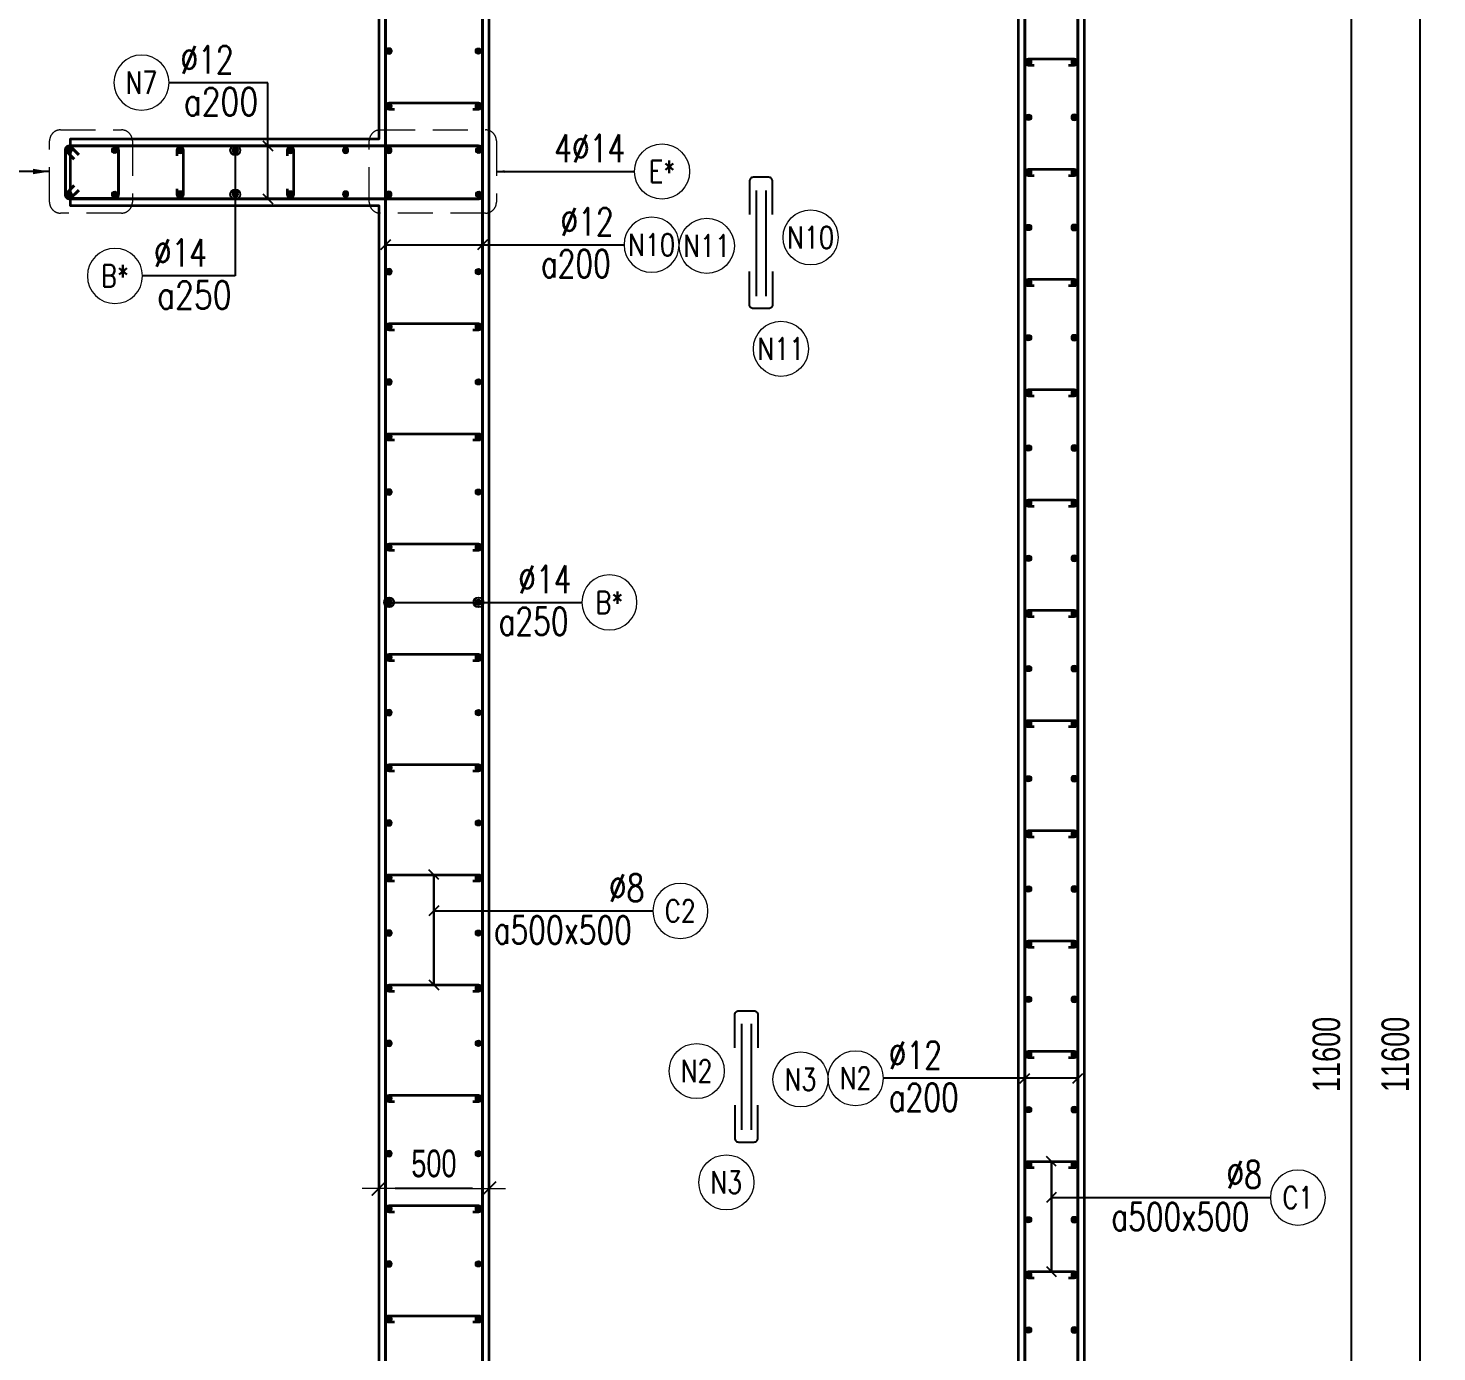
# Model space of a CAD drawing. Header units: millimetres. Extents: x 988833 to 1318015, y -9365 to 47591.
# Drawn here: x 1145712 to 1152100, y 5337 to 11340 of the extents above; entities that cross this region are included whole.
import ezdxf
from ezdxf.enums import TextEntityAlignment as Align

# ---------------------------------------------------------------- set-up
doc = ezdxf.new("R2010")
doc.units = ezdxf.units.MM
doc.header["$MEASUREMENT"] = 0
doc.linetypes.add('HIDDEN', pattern=[9.525, 6.35, -3.175])
doc.linetypes.add('HIDDEN2', pattern=[4.7625, 3.175, -1.5875])
doc.layers.get('0').update_dxf_attribs({"lineweight": 20})
doc.layers.get('Defpoints').update_dxf_attribs({"color": 151, "lineweight": 9})
doc.layers.add('Hidden', color=9, linetype='HIDDEN')
doc.layers.add('Ligature', color=1, linetype='Continuous')
for name, color, linetype, lineweight in [('KC-LEADER', 153, 'Continuous', 18), ('KC-THEP', 6, 'Continuous', 40), ('NDC_S_DIM', 1, 'Continuous', 15), ('NDC_S_HIDDEN', 8, 'HIDDEN2', 13), ('NDC_S_LEADER', 1, 'Continuous', 15), ('NDC_S_REBAR', 4, 'Continuous', 35), ('NDC_S_STIRRUP', 4, 'Continuous', 40), ('NDC_S_VN TEXT', 7, 'Continuous', 20), ('NDC_S_WALL', 6, 'Continuous', 35)]:
    doc.layers.add(name, color=color, linetype=linetype, lineweight=lineweight)
doc.styles.add('NDC_DIM', font='', dxfattribs={"width": 0.75})
doc.styles.add('NDC_EN TXT', font='romans.shx', dxfattribs={"width": 0.8})
doc.styles.get('NDC_DIM').set_extended_font_data('Dotum')
doc.dimstyles.new('NDC_dim_25', dxfattribs={"dimscale": 25, "dimtxt": 2.5, "dimasz": 1.5, "dimexe": 1.5, "dimexo": 2.5, "dimgap": 1, "dimtad": 1, "dimdec": 0, "dimzin": 0, "dimdsep": 46, "dimtxsty": 'NDC_DIM', "dimblk": 'DIMMARK', "dimcen": 0.09, "dimdle": 1.2, "dimclrd": 1, "dimclre": 1, "dimclrt": 3, "dimadec": 0, "dimazin": 0, "dimtfac": 1, "dimtdec": 0, "dimtix": 1, "dimtofl": 0, "dimtmove": 0, "dimatfit": 3, "dimfxl": 6, "dimfxlon": 1, "dimtolj": 1, "dimtzin": 0, "dimarcsym": 0})
doc.dimstyles.new('NDC_dim_30', dxfattribs={"dimscale": 30, "dimtxt": 2.5, "dimasz": 1.5, "dimexe": 1.5, "dimexo": 2.5, "dimgap": 1, "dimtad": 1, "dimdec": 0, "dimzin": 0, "dimdsep": 46, "dimtxsty": 'NDC_DIM', "dimblk": 'DIMMARK', "dimcen": 0.09, "dimdle": 1.2, "dimclrd": 1, "dimclre": 1, "dimclrt": 3, "dimadec": 0, "dimazin": 0, "dimtfac": 1, "dimtdec": 0, "dimtix": 1, "dimtofl": 0, "dimtmove": 0, "dimatfit": 3, "dimfxl": 6, "dimfxlon": 1, "dimtolj": 1, "dimtzin": 0, "dimarcsym": 0})
doc.dimstyles.new('NDC_dim_50', dxfattribs={"dimscale": 50, "dimtxt": 2.5, "dimasz": 1.5, "dimexe": 1.5, "dimexo": 2.5, "dimgap": 1, "dimtad": 1, "dimdec": 0, "dimzin": 0, "dimdsep": 46, "dimtxsty": 'NDC_DIM', "dimblk": 'DIMMARK', "dimcen": 0.09, "dimdle": 1.2, "dimclrd": 1, "dimclre": 1, "dimclrt": 3, "dimadec": 0, "dimazin": 0, "dimtfac": 1, "dimtdec": 0, "dimtix": 1, "dimtofl": 0, "dimtmove": 0, "dimatfit": 3, "dimfxl": 6, "dimfxlon": 1, "dimtolj": 1, "dimtzin": 0, "dimarcsym": 0})

# ---------------------------------------------------------------- blocks, each defined once
blk = doc.blocks.new('THEP')
at = {"layer": 'KC-LEADER', "color": 6}
blk.add_circle((0, 0), 14, dxfattribs=at)
at = {"layer": 'KC-THEP'}
for p, q in [((-14, 0), (14, 0)), ((9.9, 9.9), (-9.9, -9.9)), ((-9.9, 9.9), (9.9, -9.9)), ((0, 14), (0, -14))]:
    blk.add_line(p, q, dxfattribs=at)
blk = doc.blocks.new('DIMMARK')
at = {"layer": 'NDC_S_DIM', "color": 1}
blk.add_line((-1.5, 0), (1, 0), dxfattribs=at)
at = {"layer": 'NDC_S_DIM', "color": 2, "const_width": 0.1}
blk.add_lwpolyline([(-0.424, -0.424), (0.424, 0.424)], dxfattribs=at)
blk = doc.blocks.new('*U12')
blk.add_circle((-2.5, 0), 2.5)
at = {"layer": 'NDC_S_VN TEXT', "color": 3, "style": 'NDC_EN TXT', "width": 0.75}
for tag, p in [('DK1', (0.5, 0.85)), ('KC1', (0.5, -2.97))]:
    blk.add_attdef(tag, p, '', height=2.5, dxfattribs=at)
at = {"layer": 'NDC_S_VN TEXT', "color": 7, "style": 'NDC_EN TXT', "width": 0.8}
blk.add_attdef('SH2', text='', height=2, dxfattribs=at).set_placement((-2.5, 0), align=Align.MIDDLE)
blk = doc.blocks.new('A$C7BC65A55')
at = {"layer": 'Ligature'}
for p, q in [((-15.2, 372, 0), (-15.2, 38.5, 0)), ((15.2, 372, 0), (15.2, 38.5, 0))]:
    blk.add_line(p, q, dxfattribs=at)
for points in [[(-36.2, 296.5), (-36.2, 400.9, -0.414214), (-24, 413.1), (24, 413.1, -0.414214), (36.2, 400.9), (36.2, 296.5)], [(-36.2, 116.5), (-36.2, 12.2, 0.414214), (-24, 0), (24, 0, 0.414214), (36.2, 12.2), (36.2, 116.5)]]:
    blk.add_lwpolyline(points, format="xyb", dxfattribs=at)
blk = doc.blocks.new('*U11')
blk.add_circle((-2.5, 0), 2.5)
at = {"layer": 'NDC_S_VN TEXT', "color": 3, "style": 'NDC_EN TXT', "width": 0.75}
for tag, p in [('DK1', (0.5, 0.85)), ('KC1', (0.5, -2.97))]:
    blk.add_attdef(tag, p, '', height=2.5, dxfattribs=at)
at = {"layer": 'NDC_S_VN TEXT', "color": 7, "style": 'NDC_EN TXT', "width": 0.8}
blk.add_attdef('SH2', text='', height=2, dxfattribs=at).set_placement((-2.5, 0), align=Align.MIDDLE)
blk = doc.blocks.new('*D779')
at = {"layer": 'Defpoints', "color": 0, "transparency": 16777216}
for p in [(1147302, 6077.6), (1147302, 5353.5), (1147802, 5353.5)]:
    blk.add_point(p, dxfattribs=at)
at = {"layer": 'NDC_S_DIM', "color": 1, "lineweight": -2, "transparency": 16777216}
for p, q in [((1147302, 5777.6), (1147302, 6152.6)), ((1147802, 5777.6), (1147802, 6152.6)), ((1147727, 6077.6), (1147377, 6077.6))]:
    blk.add_line(p, q, dxfattribs=at)
at = {"layer": 'NDC_S_DIM', "color": 1, "lineweight": -2, "transparency": 16777216, "xscale": 75, "yscale": 75, "zscale": 75, "rotation": 180}
blk.add_blockref('DIMMARK', (1147302, 6077.6), dxfattribs=at)
at = {"layer": 'NDC_S_DIM', "color": 1, "lineweight": -2, "transparency": 16777216, "xscale": 75, "yscale": 75, "zscale": 75}
blk.add_blockref('DIMMARK', (1147802, 6077.6), dxfattribs=at)
at = {"layer": 'NDC_S_DIM', "color": 3, "transparency": 16777216, "insert": (1147552, 6190.2), "char_height": 125, "attachment_point": 5, "style": 'NDC_DIM'}
blk.add_mtext('\\A1;500', dxfattribs=at)
blk = doc.blocks.new('*U9')
blk.add_circle((2.5, 0), 2.5)
at = {"layer": 'NDC_S_VN TEXT', "color": 3, "style": 'NDC_EN TXT', "width": 0.75}
blk.add_attdef('DK2', text='', height=2.5, dxfattribs=at).set_placement((-0.85, 0.85), align=Align.RIGHT)
at = {"layer": 'NDC_S_VN TEXT', "color": 7, "style": 'NDC_EN TXT', "width": 0.8}
blk.add_attdef('SH3', text='', height=2, dxfattribs=at).set_placement((2.5, 0), align=Align.MIDDLE)
blk = doc.blocks.new('*U772')
at = {"layer": 'NDC_S_REBAR'}
blk.add_lwpolyline([(-15, -75), (-15, -100, 1), (15, -100), (15, 100, 1), (-15, 100), (-15, 75)], format="xyb", dxfattribs=at)
blk = doc.blocks.new('*U771')
at = {"layer": 'NDC_S_HIDDEN', "color": 0, "linetype": 'ByBlock', "lineweight": -2, "transparency": 16777216}
for p in [(0, 0), (500, 0)]:
    blk.add_blockref('*U772', p, dxfattribs=at)
blk = doc.blocks.new('*U10')
blk.add_circle((2.5, 0), 2.5)
at = {"layer": 'NDC_S_VN TEXT', "color": 3, "style": 'NDC_EN TXT'}
for tag, width, p in [('DK2', 0.75, (-0.85, 0.85)), ('KC2', 0.8, (-0.85, -2.97))]:
    blk.add_attdef(tag, text='', height=2.5, dxfattribs=dict(at, width=width)).set_placement(p, align=Align.RIGHT)
at = {"layer": 'NDC_S_VN TEXT', "color": 7, "style": 'NDC_EN TXT', "width": 0.8}
blk.add_attdef('SH3', text='', height=2, dxfattribs=at).set_placement((2.5, 0), align=Align.MIDDLE)
blk = doc.blocks.new('*D805')
at = {"layer": 'Defpoints', "color": 0, "transparency": 16777216}
for p in [(1150501.8, 12485.6), (1151712.6, 12485.6), (1150501.8, 885.6)]:
    blk.add_point(p, dxfattribs=at)
at = {"layer": 'NDC_S_DIM', "color": 1, "lineweight": -2, "transparency": 16777216}
for p, q in [((1151412.6, 12485.6), (1151787.6, 12485.6)), ((1151712.6, 960.6), (1151712.6, 12410.6)), ((1151412.6, 885.6), (1151787.6, 885.6))]:
    blk.add_line(p, q, dxfattribs=at)
at = {"layer": 'NDC_S_DIM', "color": 1, "lineweight": -2, "transparency": 16777216, "xscale": 75, "yscale": 75, "zscale": 75}
for p, rotation in [((1151712.6, 12485.6), 90), ((1151712.6, 885.6), 270)]:
    blk.add_blockref('DIMMARK', p, dxfattribs=dict(at, rotation=rotation))
at = {"layer": 'NDC_S_DIM', "color": 3, "transparency": 16777216, "insert": (1151600, 6685.6), "char_height": 125, "attachment_point": 5, "rotation": 90, "style": 'NDC_DIM'}
blk.add_mtext('\\A1;11600', dxfattribs=at)
blk = doc.blocks.new('*D808')
at = {"layer": 'Defpoints', "color": 0, "ltscale": 200, "transparency": 16777216}
for p in [(1150501.8, 12485.6), (1152025.2, 12485.6), (1150501.8, 885.9)]:
    blk.add_point(p, dxfattribs=at)
at = {"layer": 'NDC_S_DIM', "color": 1, "lineweight": -2, "ltscale": 200, "transparency": 16777216}
for p, q in [((1151725.2, 12485.6), (1152100.2, 12485.6)), ((1152025.2, 960.9), (1152025.2, 12410.6)), ((1151725.2, 885.9), (1152100.2, 885.9))]:
    blk.add_line(p, q, dxfattribs=at)
at = {"layer": 'NDC_S_DIM', "color": 1, "lineweight": -2, "ltscale": 200, "transparency": 16777216, "xscale": 75, "yscale": 75, "zscale": 75}
for p, rotation in [((1152025.2, 12485.6), 90), ((1152025.2, 885.9), 270)]:
    blk.add_blockref('DIMMARK', p, dxfattribs=dict(at, rotation=rotation))
at = {"layer": 'NDC_S_DIM', "color": 3, "ltscale": 200, "transparency": 16777216, "insert": (1151912.6, 6685.7), "char_height": 125, "attachment_point": 5, "rotation": 90, "style": 'NDC_DIM'}
blk.add_mtext('\\A1;11600', dxfattribs=at)

msp = doc.modelspace()

# ---------------------------------------------------------------- linework, layer by layer
for centre in [(1148789.4, 10352.4), (1149260.3, 10390.6), (1149125.9, 9885.6), (1148743.7, 6610.3), (1149214.7, 6572.1), (1148878.2, 6105.3)]:
    msp.add_circle(centre, 125)
at = {"layer": 'NDC_S_HIDDEN', "ltscale": 50}
for points in [[(1145858.8, 10878.3), (1146134.6, 10878.3, -0.414214), (1146184.6, 10828.3), (1146184.6, 10550.7, -0.414214), (1146134.6, 10500.7), (1145858.8, 10500.7, -0.414214), (1145808.8, 10550.7), (1145808.8, 10828.3, -0.414214)], [(1147308.8, 10878.3), (1147785.4, 10878.3, -0.414214), (1147835.4, 10828.3), (1147835.4, 10550.7, -0.414214), (1147785.4, 10500.7), (1147308.8, 10500.7, -0.414214), (1147258.8, 10550.7), (1147258.8, 10828.3, -0.414214)]]:
    msp.add_lwpolyline(points, format="xyb", close=True, dxfattribs=at)
at = {"layer": 'NDC_S_REBAR'}
for points in [[(1150273.5, 11170.6), (1150248.5, 11170.6, -1), (1150248.5, 11200.6), (1150455.5, 11200.6, -1), (1150455.5, 11170.6), (1150430.5, 11170.6)], [(1147373.5, 10970.6), (1147348.5, 10970.6, -1), (1147348.5, 11000.6), (1147754, 11000.6, -1), (1147754, 10970.6), (1147729, 10970.6)], [(1150273.5, 10670.6), (1150248.5, 10670.6, -1), (1150248.5, 10700.6), (1150455.5, 10700.6, -1), (1150455.5, 10670.6), (1150430.5, 10670.6)], [(1150273.5, 10170.6), (1150248.5, 10170.6, -1), (1150248.5, 10200.6), (1150455.5, 10200.6, -1), (1150455.5, 10170.6), (1150430.5, 10170.6)], [(1147373.5, 9970.6), (1147348.5, 9970.6, -1), (1147348.5, 10000.6), (1147754, 10000.6, -1), (1147754, 9970.6), (1147729, 9970.6)], [(1150273.5, 9670.6), (1150248.5, 9670.6, -1), (1150248.5, 9700.6), (1150455.5, 9700.6, -1), (1150455.5, 9670.6), (1150430.5, 9670.6)], [(1147373.5, 9470.6), (1147348.5, 9470.6, -1), (1147348.5, 9500.6), (1147754, 9500.6, -1), (1147754, 9470.6), (1147729, 9470.6)], [(1150273.5, 9170.6), (1150248.5, 9170.6, -1), (1150248.5, 9200.6), (1150455.5, 9200.6, -1), (1150455.5, 9170.6), (1150430.5, 9170.6)], [(1147373.5, 8970.6), (1147348.5, 8970.6, -1), (1147348.5, 9000.6), (1147754, 9000.6, -1), (1147754, 8970.6), (1147729, 8970.6)], [(1150273.5, 8670.6), (1150248.5, 8670.6, -1), (1150248.5, 8700.6), (1150455.5, 8700.6, -1), (1150455.5, 8670.6), (1150430.5, 8670.6)], [(1147373.5, 8470.6), (1147348.5, 8470.6, -1), (1147348.5, 8500.6), (1147754, 8500.6, -1), (1147754, 8470.6), (1147729, 8470.6)], [(1150273.5, 8170.6), (1150248.5, 8170.6, -1), (1150248.5, 8200.6), (1150455.5, 8200.6, -1), (1150455.5, 8170.6), (1150430.5, 8170.6)], [(1147373.5, 7970.6), (1147348.5, 7970.6, -1), (1147348.5, 8000.6), (1147754, 8000.6, -1), (1147754, 7970.6), (1147729, 7970.6)], [(1150273.5, 7670.6), (1150248.5, 7670.6, -1), (1150248.5, 7700.6), (1150455.5, 7700.6, -1), (1150455.5, 7670.6), (1150430.5, 7670.6)], [(1147373.5, 7470.6), (1147348.5, 7470.6, -1), (1147348.5, 7500.6), (1147754, 7500.6, -1), (1147754, 7470.6), (1147729, 7470.6)], [(1150273.5, 7170.6), (1150248.5, 7170.6, -1), (1150248.5, 7200.6), (1150455.5, 7200.6, -1), (1150455.5, 7170.6), (1150430.5, 7170.6)], [(1147373.5, 6970.6), (1147348.5, 6970.6, -1), (1147348.5, 7000.6), (1147754, 7000.6, -1), (1147754, 6970.6), (1147729, 6970.6)], [(1150273.5, 6670.6), (1150248.5, 6670.6, -1), (1150248.5, 6700.6), (1150455.5, 6700.6, -1), (1150455.5, 6670.6), (1150430.5, 6670.6)], [(1147373.5, 6470.6), (1147348.5, 6470.6, -1), (1147348.5, 6500.6), (1147754, 6500.6, -1), (1147754, 6470.6), (1147729, 6470.6)], [(1150273.5, 6170.6), (1150248.5, 6170.6, -1), (1150248.5, 6200.6), (1150455.5, 6200.6, -1), (1150455.5, 6170.6), (1150430.5, 6170.6)], [(1147373.5, 5970.6), (1147348.5, 5970.6, -1), (1147348.5, 6000.6), (1147754, 6000.6, -1), (1147754, 5970.6), (1147729, 5970.6)], [(1150273.5, 5670.6), (1150248.5, 5670.6, -1), (1150248.5, 5700.6), (1150455.5, 5700.6, -1), (1150455.5, 5670.6), (1150430.5, 5670.6)], [(1147373.5, 5470.6), (1147348.5, 5470.6, -1), (1147348.5, 5500.6), (1147754, 5500.6, -1), (1147754, 5470.6), (1147729, 5470.6)]]:
    msp.add_lwpolyline(points, format="xyb", dxfattribs=at)
at = {"layer": 'NDC_S_STIRRUP'}
for points in [[(1147762, 3317), (1147772, 3287), (1147772, 12835.6, 0.414214), (1147752, 12855.6), (1147352, 12855.6, 0.414214), (1147332, 12835.6), (1147332, 9586.3), (1147332, 9586.3)], [(1150432, 575.6), (1150472, 535.6, -0.414214), (1150452, 515.6), (1150252, 515.6, -0.414214), (1150232, 535.6), (1150232, 12835.6, -0.414214), (1150252, 12855.6), (1150452, 12855.6, -0.414214), (1150472, 12835.6), (1150472, 535.6, -0.414214), (1150452, 515.6), (1150412, 555.6)], [(1145941.2, 10605.6), (1145901.2, 10565.6, -0.414214), (1145881.2, 10585.6), (1145881.2, 10785.6, -0.414214), (1145901.2, 10805.6), (1147752, 10805.6, -0.414214), (1147772, 10785.6), (1147772, 10585.6, -0.414358), (1147752, 10565.6), (1145901.2, 10565.6, -0.414214), (1145881.2, 10585.6), (1145921.2, 10625.6)], [(1145921.2, 10745.6), (1145881.2, 10785.6, -0.414214), (1145901.2, 10805.6), (1146101.2, 10805.6, -0.414214), (1146121.2, 10785.6), (1146121.2, 10587.8, -0.414214), (1146101.2, 10567.8), (1145901.2, 10567.8, -0.414214), (1145881.2, 10587.8), (1145881.2, 10785.6, -0.414214), (1145901.2, 10805.6), (1145941.2, 10765.6)], [(1147332, 10085.6), (1147332, 10085.6), (1147332, 535.6, 0.414214), (1147352, 515.6), (1147752, 515.6, 0.414214), (1147772, 535.6), (1147772, 3786.3), (1147762, 3756.3)]]:
    msp.add_lwpolyline(points, format="xyb", dxfattribs=at)
at = {"layer": 'NDC_S_WALL'}
msp.add_lwpolyline([(1147802, 785.6), (1147802, 12585.6), (1148452, 12585.6), (1148452, 12885.6), (1145902, 12885.6), (1145902, 12385.6), (1147302, 12385.6), (1147302, 10835.6), (1145902, 10835.6), (1145902, 10535.6), (1147302, 10535.6), (1147302, 3485.6)], dxfattribs=at)
msp.add_lwpolyline([(1150202, 485.6), (1150502, 485.6), (1150502, 12885.6), (1149552, 12885.6), (1149552, 12585.6), (1150202, 12585.6)], close=True, dxfattribs=at)

# ---------------------------------------------------------------- block references
at = {"layer": 'Hidden', "yscale": 1.44, "zscale": 1.44}
for p, xscale in [((1149035.2, 10068.3, 0), -1.44), ((1148968.8, 6288, 0), 1.44)]:
    msp.add_blockref('A$C7BC65A55', p, dxfattribs=dict(at, xscale=xscale))
at = {"layer": 'KC-THEP', "xscale": -1}
for p, rotation in [((1147348.5, 11235.6), 350.3314355636191), ((1150455.5, 11185.6), 170.331435563619), ((1147348.5, 10985.6), 350.3314355636191), ((1150455.5, 10935.6), 170.331435563619), ((1145897.7, 10785.2), 350.3314355636191), ((1146401.2, 10785.6), 350.3314355636191), ((1146651.2, 10785.6), 350.3314355636191), ((1146901.2, 10785.6), 350.3314355636191), ((1147151.2, 10785.6), 350.3314355636191), ((1147347.7, 10785.2), 350.3314355636191), ((1150455.5, 10685.6), 170.331435563619), ((1145897.7, 10586.6), 350.3314355636191), ((1146401.2, 10587), 350.3314355636191), ((1146651.2, 10587), 350.3314355636191), ((1146901.2, 10587), 350.3314355636191), ((1147151.2, 10587), 350.3314355636191), ((1147347.7, 10586.6), 350.3314355636191), ((1150455.5, 10435.6), 170.331435563619), ((1147348.5, 10235.6), 350.3314355636191), ((1150455.5, 10185.6), 170.331435563619), ((1147348.5, 9985.6), 350.3314355636191), ((1150455.5, 9935.6), 170.331435563619), ((1147348.5, 9735.6), 350.3314355636191), ((1150455.5, 9685.6), 170.331435563619), ((1147348.5, 9485.6), 350.3314355636191), ((1150455.5, 9435.6), 170.331435563619), ((1147348.5, 9235.6), 350.3314355636191), ((1150455.5, 9185.6), 170.331435563619), ((1147348.5, 8985.6), 350.3314355636191), ((1150455.5, 8935.6), 170.331435563619), ((1147348.5, 8735.6), 350.3314355636191), ((1150455.5, 8685.6), 170.331435563619), ((1147348.5, 8485.6), 350.3314355636191), ((1150455.5, 8435.6), 170.331435563619), ((1147348.5, 8235.6), 350.3314355636191), ((1150455.5, 8185.6), 170.331435563619), ((1147348.5, 7985.6), 350.3314355636191), ((1150455.5, 7935.6), 170.331435563619), ((1147348.5, 7735.6), 350.3314355636191), ((1150455.5, 7685.6), 170.331435563619), ((1147348.5, 7485.6), 350.3314355636191), ((1150455.5, 7435.6), 170.331435563619), ((1147348.5, 7235.6), 350.3314355636191), ((1150455.5, 7185.6), 170.331435563619), ((1147348.5, 6985.6), 350.3314355636191), ((1150455.5, 6935.6), 170.331435563619), ((1147348.5, 6735.6), 350.3314355636191), ((1150455.5, 6685.6), 170.331435563619), ((1147348.5, 6485.6), 350.3314355636191), ((1150455.5, 6435.6), 170.331435563619), ((1147348.5, 6235.6), 350.3314355636191), ((1150455.5, 6185.6), 170.331435563619), ((1147348.5, 5985.6), 350.3314355636191), ((1150455.5, 5935.6), 170.331435563619), ((1147348.5, 5735.6), 350.3314355636191), ((1150455.5, 5685.6), 170.331435563619), ((1147348.5, 5485.6), 350.3314355636191), ((1150455.5, 5435.6), 170.331435563619)]:
    msp.add_blockref('THEP', p, dxfattribs=dict(at, rotation=rotation))
at = {"layer": 'KC-THEP'}
for p, rotation in [((1147754, 11235.6), 9.66856443638085), ((1150248.5, 11185.6), 189.6685644363809), ((1147754, 10985.6), 9.66856443638085), ((1150248.5, 10935.6), 189.6685644363809), ((1146104.7, 10785.2), 9.668564436380926), ((1147755.5, 10785.2), 9.668564436380926), ((1150248.5, 10685.6), 189.6685644363809), ((1146104.7, 10586.6), 9.668564436380926), ((1147755.5, 10586.6), 9.668564436380926), ((1150248.5, 10435.6), 189.6685644363809), ((1147754, 10235.6), 9.66856443638085), ((1150248.5, 10185.6), 189.6685644363809), ((1147754, 9985.6), 9.66856443638085), ((1150248.5, 9935.6), 189.6685644363809), ((1147754, 9735.6), 9.66856443638085), ((1150248.5, 9685.6), 189.6685644363809), ((1147754, 9485.6), 9.66856443638085), ((1150248.5, 9435.6), 189.6685644363809), ((1147754, 9235.6), 9.66856443638085), ((1150248.5, 9185.6), 189.6685644363809), ((1147754, 8985.6), 9.66856443638085), ((1150248.5, 8935.6), 189.6685644363809), ((1147754, 8735.6), 9.66856443638085), ((1150248.5, 8685.6), 189.6685644363809), ((1147754, 8485.6), 9.66856443638085), ((1150248.5, 8435.6), 189.6685644363809), ((1147754, 8235.6), 9.66856443638085), ((1150248.5, 8185.6), 189.6685644363809), ((1147754, 7985.6), 9.66856443638085), ((1150248.5, 7935.6), 189.6685644363809), ((1147754, 7735.6), 9.66856443638085), ((1150248.5, 7685.6), 189.6685644363809), ((1147754, 7485.6), 9.66856443638085), ((1150248.5, 7435.6), 189.6685644363809), ((1147754, 7235.6), 9.66856443638085), ((1150248.5, 7185.6), 189.6685644363809), ((1147754, 6985.6), 9.66856443638085), ((1150248.5, 6935.6), 189.6685644363809), ((1147754, 6735.6), 9.66856443638085), ((1150248.5, 6685.6), 189.6685644363809), ((1147754, 6485.6), 9.66856443638085), ((1150248.5, 6435.6), 189.6685644363809), ((1147754, 6235.6), 9.66856443638085), ((1150248.5, 6185.6), 189.6685644363809), ((1147754, 5985.6), 9.66856443638085), ((1150248.5, 5935.6), 189.6685644363809), ((1147754, 5735.6), 9.66856443638085), ((1150248.5, 5685.6), 189.6685644363809), ((1147754, 5485.6), 9.66856443638085), ((1150248.5, 5435.6), 189.6685644363809)]:
    msp.add_blockref('THEP', p, dxfattribs=dict(at, rotation=rotation))
at = {"layer": 'NDC_S_HIDDEN'}
msp.add_blockref('*U771', (1146401.2, 10685.6), dxfattribs=at)
at = {"layer": 'NDC_S_VN TEXT'}
ref = msp.add_blockref('*U10', (1146351.1, 11092.5), dxfattribs=dict(at, xscale=-50, yscale=50, zscale=50))
ref.add_attrib('SH3', 'N7', dxfattribs={"color": 7, "height": 100, "style": 'NDC_EN TXT', "width": 0.8}).set_placement((1146226.1, 11092.5), align=Align.MIDDLE)
ref.add_attrib('DK2', '%%C12', dxfattribs={"color": 3, "height": 125, "style": 'NDC_EN TXT', "width": 0.75}).set_placement((1146643.6, 11134.7), align=Align.RIGHT)
ref.add_attrib('KC2', 'a200', dxfattribs={"color": 3, "height": 125, "style": 'NDC_EN TXT', "width": 0.8}).set_placement((1146755.5, 10943.8), align=Align.RIGHT)
at = {"layer": 'NDC_S_VN TEXT', "xscale": 50, "yscale": 50, "zscale": 50}
for name, p, values in [('*U9', (1148461.6, 10689.5), {'SH3': 'E*', 'DK2': '4%%C14'}), ('*U11', (1149589.6, 6577.3), {'SH2': 'N2', 'DK1': '%%C12', 'KC1': 'a200'})]:
    msp.add_blockref(name, p, dxfattribs=at).add_auto_attribs(values)
at = {"layer": 'NDC_S_VN TEXT'}
ref = msp.add_blockref('*U11', (1148414.4, 10357.6), dxfattribs=dict(at, xscale=-50, yscale=50, zscale=50))
ref.add_attrib('SH2', 'N10', dxfattribs={"color": 7, "height": 100, "style": 'NDC_EN TXT', "width": 0.8}).set_placement((1148539.4, 10357.6), align=Align.MIDDLE)
ref.add_attrib('DK1', '%%C12', (1148126, 10399.9), dxfattribs={"color": 3, "height": 125, "style": 'NDC_EN TXT', "width": 0.75})
ref.add_attrib('KC1', 'a200', (1148036.7, 10209), dxfattribs={"color": 3, "height": 125, "style": 'NDC_EN TXT', "width": 0.75})
ref = msp.add_blockref('*U10', (1146230.6, 10215.9), dxfattribs=dict(at, xscale=-50, yscale=50, zscale=50))
ref.add_attrib('SH3', 'B*', dxfattribs={"color": 7, "height": 100, "style": 'NDC_EN TXT', "width": 0.8}).set_placement((1146105.6, 10215.9), align=Align.MIDDLE)
ref.add_attrib('DK2', '%%C14', dxfattribs={"color": 3, "height": 125, "style": 'NDC_EN TXT', "width": 0.75}).set_placement((1146523.1, 10258.2), align=Align.RIGHT)
ref.add_attrib('KC2', 'a250', dxfattribs={"color": 3, "height": 125, "style": 'NDC_EN TXT', "width": 0.8}).set_placement((1146635, 10067.3), align=Align.RIGHT)
ref = msp.add_blockref('*U11', (1148222.9, 8735.6), dxfattribs=dict(at, xscale=-50, yscale=50, zscale=50))
ref.add_attrib('SH2', 'B*', dxfattribs={"color": 7, "height": 100, "style": 'NDC_EN TXT', "width": 0.8}).set_placement((1148347.9, 8735.6), align=Align.MIDDLE)
ref.add_attrib('DK1', '%%C14', (1147934.5, 8777.9), dxfattribs={"color": 3, "height": 125, "style": 'NDC_EN TXT', "width": 0.75})
ref.add_attrib('KC1', 'a250', (1147845.3, 8587), dxfattribs={"color": 3, "height": 125, "style": 'NDC_EN TXT', "width": 0.75})
ref = msp.add_blockref('*U12', (1148544.6, 7336.2), dxfattribs=dict(at, xscale=-50, yscale=50, zscale=50))
ref.add_attrib('SH2', 'C2', dxfattribs={"color": 7, "height": 100, "style": 'NDC_EN TXT', "width": 0.8}).set_placement((1148669.6, 7336.2), align=Align.MIDDLE)
ref.add_attrib('DK1', '%%c8', (1148345.5, 7378.5), dxfattribs={"color": 3, "height": 125, "style": 'NDC_EN TXT', "width": 0.75})
ref.add_attrib('KC1', 'a500x500', (1147823.1, 7187.6), dxfattribs={"color": 3, "height": 125, "style": 'NDC_EN TXT', "width": 0.75})
ref = msp.add_blockref('*U12', (1151345.3, 6036.2), dxfattribs=dict(at, xscale=-50, yscale=50, zscale=50))
ref.add_attrib('SH2', 'C1', dxfattribs={"color": 7, "height": 100, "style": 'NDC_EN TXT', "width": 0.8}).set_placement((1151470.3, 6036.2), align=Align.MIDDLE)
ref.add_attrib('DK1', '%%c8', (1151146.2, 6078.5), dxfattribs={"color": 3, "height": 125, "style": 'NDC_EN TXT', "width": 0.75})
ref.add_attrib('KC1', 'a500x500', (1150623.9, 5887.6), dxfattribs={"color": 3, "height": 125, "style": 'NDC_EN TXT', "width": 0.75})

# ---------------------------------------------------------------- texts
at = {"layer": 'NDC_S_VN TEXT', "color": 7, "style": 'NDC_EN TXT', "width": 0.8}
for tag, p in [('N10', (1149260.3, 10390.6)), ('N11', (1148789.4, 10352.4)), ('N11', (1149125.9, 9885.6)), ('N2', (1148743.7, 6610.3)), ('N3', (1149214.7, 6572.1)), ('N3', (1148878.2, 6105.3))]:
    msp.add_attdef(tag, text='3', height=100, dxfattribs=at).set_placement(p, align=Align.MIDDLE)

# ---------------------------------------------------------------- dimensions: what is measured, and where the dimension line sits
at = {"layer": 'NDC_S_DIM'}
for base, p1, p2, angle, picture, middle in [((1151712.6, 12485.6), (1150501.8, 885.6), (1150501.8, 12485.6), 90, '*D805', (1151600, 6685.6)), ((1147302, 6077.6), (1147802, 5353.5), (1147302, 5353.5), 180, '*D779', (1147552, 6190.2))]:
    dim = msp.add_linear_dim(base=base, p1=p1, p2=p2, angle=angle, dimstyle='NDC_dim_50', override={"dimtmove": 1}, dxfattribs=at)
    dim.commit()
    dim.dimension.update_dxf_attribs({"geometry": picture, "text_midpoint": middle})
at = {"layer": 'NDC_S_DIM', "ltscale": 200}
dim = msp.add_linear_dim(base=(1152025.2, 12485.6), p1=(1150501.8, 885.9), p2=(1150501.8, 12485.6), angle=90, dimstyle='NDC_dim_50', override={"dimtmove": 1}, dxfattribs=at)
dim.commit()
dim.dimension.update_dxf_attribs({"geometry": '*D808', "text_midpoint": (1151912.6, 6685.7)})

# ---------------------------------------------------------------- leaders
at = {"layer": 'NDC_S_LEADER'}
for points, dimstyle, override in [([(1146798.6, 10565.6), (1146798.6, 11092.3), (1146351.1, 11092.3)], 'NDC_dim_30', {"dimgap": 1, "dimtad": 0, "dimldrblk": 'Oblique'}), ([(1146798.6, 10805.6), (1146798.6, 11092.3), (1146351.1, 11092.3)], 'NDC_dim_30', {"dimtad": 0, "dimldrblk": 'Oblique'}), ([(1146651.2, 10785.6), (1146651.2, 10215.7), (1146230.6, 10215.7)], 'NDC_dim_30', {"dimgap": 1, "dimtad": 0, "dimldrblk": 'Origin'}), ([(1145808.8, 10689.5), (1145269.9, 10689.5)], 'NDC_dim_50', {"dimgap": 1, "dimtad": 0}), ([(1147835.4, 10689.5), (1148461.6, 10689.5)], 'NDC_dim_25', {"dimgap": 1, "dimtad": 0}), ([(1146651.2, 10585.6), (1146651.2, 10215.7), (1146230.6, 10215.7)], 'NDC_dim_30', {"dimgap": 1, "dimtad": 0, "dimldrblk": 'Origin'}), ([(1147332, 10357.4), (1148414.4, 10357.4)], 'NDC_dim_30', {"dimtad": 0, "dimldrblk": 'Oblique'}), ([(1147772, 10357.4), (1148414.4, 10357.4)], 'NDC_dim_30', {"dimtad": 0, "dimldrblk": 'Oblique'}), ([(1147348.5, 8735.6), (1148222.9, 8735.6)], 'NDC_dim_30', {"dimtad": 0, "dimldrblk": 'Origin'}), ([(1147754, 8735.6), (1148222.9, 8735.6)], 'NDC_dim_30', {"dimtad": 0, "dimldrblk": 'Origin'}), ([(1147551.3, 7500.6), (1147551.3, 7000.6)], 'NDC_dim_30', {"dimtad": 0, "dimldrblk": 'Oblique'}), ([(1147551.3, 7000.6), (1147551.3, 7500.6)], 'NDC_dim_30', {"dimtad": 0, "dimldrblk": 'Oblique'}), ([(1147551.3, 7336.2), (1148544.6, 7336.2)], 'NDC_dim_30', {"dimtad": 0, "dimldrblk": 'Oblique'}), ([(1150472, 6577.1), (1149589.6, 6577.1)], 'NDC_dim_30', {"dimtad": 0, "dimldrblk": 'Oblique'}), ([(1150232, 6577.1), (1149589.6, 6577.1)], 'NDC_dim_30', {"dimtad": 0, "dimldrblk": 'Oblique'}), ([(1150352, 6200.6), (1150352, 5700.6)], 'NDC_dim_30', {"dimtad": 0, "dimldrblk": 'Oblique'}), ([(1150352, 5700.6), (1150352, 6200.6)], 'NDC_dim_30', {"dimtad": 0, "dimldrblk": 'Oblique'}), ([(1150352, 6036.2), (1151345.3, 6036.2)], 'NDC_dim_30', {"dimtad": 0, "dimldrblk": 'Oblique'})]:
    msp.add_leader(points, dimstyle=dimstyle, override=override, dxfattribs=at)

doc.saveas('drawing.dxf')
